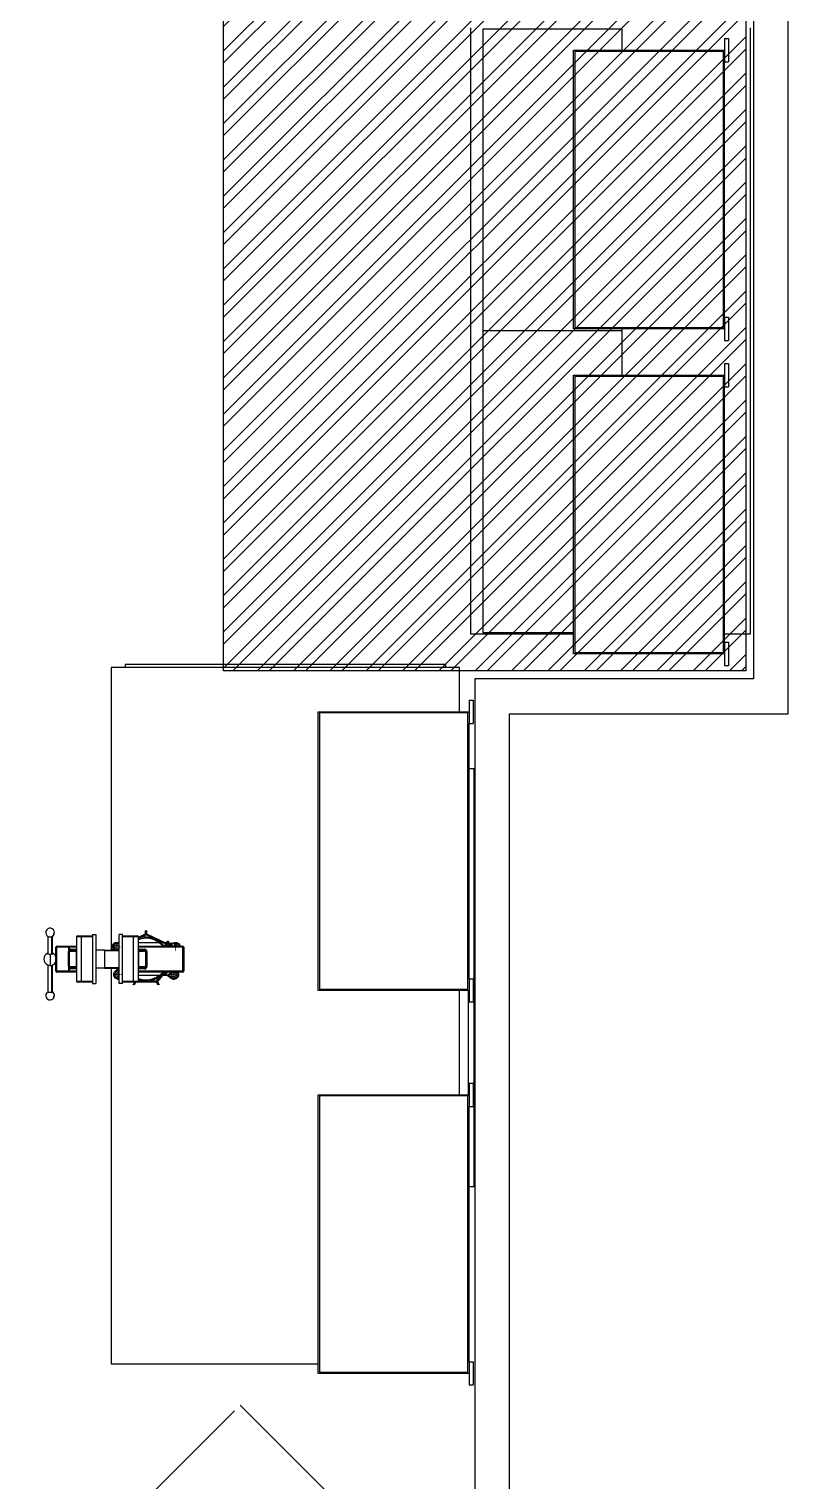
# Model space of a CAD drawing. Header units: inches. Extents: x -302 to 697, y -204 to 171.
# Drawn here: x 72.3 to 138.5, y -42.6 to 82.5 of the extents above; entities that cross this region are included whole.
import ezdxf

# ---------------------------------------------------------------- set-up
doc = ezdxf.new("R2010")
doc.units = ezdxf.units.IN
doc.header["$MEASUREMENT"] = 0

# ---------------------------------------------------------------- blocks, each defined once
blk = doc.blocks.new('SW_CENTERMARKSYMBOL_25')
at = {"color": 0, "linetype": 'Continuous', "lineweight": 18}
for p, q in [((-0.2, 0), (-0.2875, 0)), ((0, 0), (-0.1, 0)), ((0, 0.2), (0, 0.2875)), ((0, 0), (0, 0.1)), ((0, 0), (0, -0.1)), ((0, 0), (0.1, 0)), ((0.2, 0), (0.2875, 0)), ((0, -0.2), (0, -0.2875))]:
    blk.add_line(p, q, dxfattribs=at)
blk = doc.blocks.new('SW_CENTERMARKSYMBOL_26')
at = {"color": 0, "linetype": 'Continuous', "lineweight": 18}
for p, q in [((-0.2, 0), (-0.2875, 0)), ((0, 0), (-0.1, 0)), ((0, 0.2), (0, 0.2875)), ((0, 0), (0, 0.1)), ((0, 0), (0, -0.1)), ((0, 0), (0.1, 0)), ((0.2, 0), (0.2875, 0)), ((0, -0.2), (0, -0.2875))]:
    blk.add_line(p, q, dxfattribs=at)
blk = doc.blocks.new('SW_CENTERMARKSYMBOL_27')
at = {"color": 0, "linetype": 'Continuous', "lineweight": 18}
for p, q in [((-0.2, 0), (-0.2875, 0)), ((0, 0), (-0.1, 0)), ((0, 0.2), (0, 0.2875)), ((0, 0), (0, 0.1)), ((0, 0), (0, -0.1)), ((0, 0), (0.1, 0)), ((0.2, 0), (0.2875, 0)), ((0, -0.2), (0, -0.2875))]:
    blk.add_line(p, q, dxfattribs=at)
blk = doc.blocks.new('SW_CENTERMARKSYMBOL_28')
at = {"color": 0, "linetype": 'Continuous', "lineweight": 18}
for p, q in [((-0.2, 0), (-0.2875, 0)), ((0, 0), (-0.1, 0)), ((0, 0.2), (0, 0.2875)), ((0, 0), (0, 0.1)), ((0, 0), (0, -0.1)), ((0, 0), (0.1, 0)), ((0.2, 0), (0.2875, 0)), ((0, -0.2), (0, -0.2875))]:
    blk.add_line(p, q, dxfattribs=at)
blk = doc.blocks.new('sharp-lmv-42-plan')
at = {"color": 18, "true_color": 0x000000}
for p, q in [((-148.56, -64.21), (-62.13, -64.21)), ((-61.43, -64.21), (-61.43, -132.13))]:
    blk.add_line(p, q, dxfattribs=at)

msp = doc.modelspace()

# ---------------------------------------------------------------- hatches: boundary and pattern name
h = msp.add_hatch()
h.set_pattern_fill('ANSI32', color=5, scale=5.9)
h.set_pattern_definition([(45, (-92.8467, 30.1169), (-1.564474, 1.564474), []), (45, (-91.8037, 30.1169), (-1.564474, 1.564474), [])])
h.paths.add_polyline_path([(89.05, 27.18), (134.05, 27.18), (134.05, 104.18), (89.05, 104.18)])

# ---------------------------------------------------------------- linework, layer by layer
at = {"color": 7, "linetype": 'Continuous', "lineweight": 25}
for p, q in [((137.69, 23.48), (137.69, 133.48)), ((134.69, 130.48), (134.69, 26.48)), ((110.34, 82.58), (110.34, 30.38)), ((134.43, 30.38), (134.43, 82.58)), ((111.39, 82.48), (111.39, 56.48)), ((123.39, 82.48), (111.39, 82.48)), ((123.39, 80.65), (123.39, 82.48)), ((132.21, 81.65), (132.56, 81.65)), ((132.21, 81.65), (132.21, 79.65)), ((132.56, 81.65), (132.56, 79.65)), ((119.21, 56.65), (119.21, 80.65)), ((119.21, 80.65), (132.21, 80.65)), ((119.31, 80.55), (119.31, 56.75)), ((132.11, 80.55), (119.31, 80.55)), ((132.11, 56.75), (132.11, 80.55)), ((132.21, 57.65), (132.21, 79.65)), ((132.21, 79.65), (132.56, 79.65)), ((132.21, 57.65), (132.56, 57.65)), ((132.21, 57.65), (132.21, 55.65)), ((132.56, 57.65), (132.56, 55.65)), ((111.39, 56.48), (111.39, 30.48)), ((123.39, 56.48), (111.39, 56.48)), ((132.21, 56.65), (119.21, 56.65)), ((119.31, 56.75), (132.11, 56.75)), ((123.39, 56.48), (123.39, 56.65)), ((123.39, 52.65), (123.39, 56.48)), ((132.21, 55.65), (132.56, 55.65)), ((119.21, 28.65), (119.21, 52.65)), ((119.21, 52.65), (132.21, 52.65)), ((119.31, 52.55), (119.31, 28.75)), ((132.11, 52.55), (119.31, 52.55)), ((132.11, 28.75), (132.11, 52.55)), ((132.21, 53.65), (132.56, 53.65)), ((132.21, 53.65), (132.21, 51.65)), ((132.56, 53.65), (132.56, 51.65)), ((132.21, 29.65), (132.21, 51.65)), ((132.21, 51.65), (132.56, 51.65)), ((110.34, 30.38), (119.21, 30.38)), ((111.39, 30.48), (119.21, 30.48)), ((132.21, 30.38), (134.43, 30.38)), ((132.21, 29.65), (132.56, 29.65)), ((132.21, 29.65), (132.21, 27.65)), ((132.56, 29.65), (132.56, 27.65)), ((108.2, 27.73), (80.57, 27.73)), ((80.57, 27.73), (80.57, 27.48)), ((108.2, 27.48), (108.2, 27.73)), ((132.21, 28.65), (119.21, 28.65)), ((119.31, 28.75), (132.11, 28.75)), ((132.21, 27.65), (132.56, 27.65)), ((79.39, 27.48), (79.39, 3.12)), ((109.39, 27.48), (79.39, 27.48)), ((109.39, 23.65), (109.39, 27.48)), ((110.69, 26.48), (110.69, -119.52)), ((134.69, 26.48), (110.69, 26.48)), ((110.21, 24.65), (110.21, 22.65)), ((110.21, 24.65), (110.56, 24.65)), ((110.56, 24.65), (110.56, 22.65)), ((97.21, -0.35), (97.21, 23.65)), ((97.21, 23.65), (110.21, 23.65)), ((97.31, 23.55), (97.31, -0.25)), ((110.11, 23.55), (97.31, 23.55)), ((110.11, -0.25), (110.11, 23.55)), ((110.21, 0.65), (110.21, 22.65)), ((110.21, 22.65), (110.56, 22.65)), ((113.69, 23.48), (137.69, 23.48)), ((113.69, -122.52), (113.69, 23.48)), ((110.64, 18.73), (110.21, 18.73)), ((110.64, -17.27), (110.64, 18.73)), ((73.93, 4.31), (73.93, 2.77)), ((74.31, 2.77), (74.31, 4.31)), ((76.39, 4.25), (76.39, 3.05)), ((76.49, 4.35), (76.81, 4.35)), ((76.81, 4.25), (76.81, 4.35)), ((76.81, 4.35), (77.76, 4.35)), ((76.81, 0.45), (76.81, 4.25)), ((77.76, 4.25), (76.81, 4.25)), ((77.76, 4.45), (78.06, 4.45)), ((77.76, 4.45), (77.76, 0.25)), ((78.06, 4.45), (78.06, 0.25)), ((79.93, 3.67), (79.95, 3.77)), ((80.36, 4.45), (80.06, 4.45)), ((80.06, 0.25), (80.06, 4.45)), ((80.36, 0.25), (80.36, 4.45)), ((80.36, 4.35), (81.31, 4.35)), ((81.31, 4.25), (80.36, 4.25)), ((81.31, 4.35), (81.64, 4.35)), ((81.31, 4.35), (81.31, 4.25)), ((81.31, 0.45), (81.31, 4.25)), ((81.74, 3.05), (81.74, 4.25)), ((82.34, 4.52), (82.39, 4.43)), ((82.43, 4.52), (82.39, 4.43)), ((82.43, 4.52), (84.06, 3.74)), ((83.53, 3.85), (83.47, 3.77)), ((84.56, 3.71), (84.82, 3.77)), ((84.84, 3.67), (84.82, 3.77)), ((74.12, 2.75), (74.12, 1.81)), ((74.61, 1.32), (74.61, 3.37)), ((74.61, 3.37), (74.67, 3.37)), ((74.67, 3.37), (74.67, 1.32)), ((75.72, 3.37), (74.67, 3.37)), ((74.71, 3.47), (75.76, 3.47)), ((75.7, 3), (75.75, 3)), ((75.7, 1.7), (75.7, 3)), ((75.72, 3.08), (75.72, 3.37)), ((75.76, 3.37), (75.72, 3.37)), ((75.75, 3), (75.75, 1.7)), ((76.38, 3), (75.75, 3)), ((75.76, 3.37), (75.76, 3.47)), ((75.76, 3.47), (76.39, 3.47)), ((75.76, 3.37), (75.76, 3.16)), ((75.76, 3.16), (75.81, 3.08)), ((75.88, 3.1), (75.88, 3.2)), ((75.88, 3.1), (76.38, 3.1)), ((76.38, 3.1), (76.39, 3.1)), ((76.38, 1.7), (76.38, 3)), ((76.38, 3), (76.39, 3)), ((76.39, 3), (76.39, 1.7)), ((78.79, 3.12), (78.06, 3.12)), ((78.79, 3.12), (78.79, 1.57)), ((78.79, 3.12), (78.99, 3.12)), ((80.06, 3.07), (78.79, 3.07)), ((78.99, 3.07), (78.99, 3.12)), ((78.99, 3.12), (80.06, 3.12)), ((79.5, 3.18), (79.54, 3.13)), ((79.54, 3.13), (79.54, 3.14)), ((79.54, 3.13), (79.55, 3.12)), ((81.74, 3.47), (85.54, 3.47)), ((81.74, 3.1), (81.74, 3.1)), ((81.74, 3.1), (82.24, 3.1)), ((81.74, 1.7), (81.74, 3)), ((81.74, 3), (81.74, 1.7)), ((81.74, 3), (81.74, 3)), ((82.36, 3), (81.74, 3)), ((82.24, 3.1), (82.24, 3.2)), ((82.36, 1.7), (82.36, 3)), ((82.36, 3), (82.46, 3)), ((82.46, 3), (82.46, 1.7)), ((84.06, 3.74), (84.02, 3.65)), ((84.12, 3.67), (84.02, 3.65)), ((84.05, 3.51), (84.02, 3.65)), ((84.15, 3.53), (84.05, 3.51)), ((84.12, 3.67), (84.15, 3.53)), ((84.15, 3.53), (84.31, 3.72)), ((84.56, 3.71), (84.58, 3.61)), ((84.84, 3.67), (84.58, 3.61)), ((85.54, 3.37), (85.54, 3.47)), ((85.54, 1.32), (85.54, 3.37)), ((85.64, 3.37), (85.54, 3.37)), ((85.64, 3.37), (85.64, 1.32)), ((73.93, 1.83), (73.93, -0.49)), ((74.31, -0.49), (74.31, 1.83)), ((74.61, 1.32), (74.67, 1.32)), ((74.67, 1.32), (75.72, 1.32)), ((75.7, 1.7), (75.75, 1.7)), ((75.72, 1.32), (75.72, 1.61)), ((75.72, 1.32), (75.76, 1.32)), ((75.75, 1.7), (76.38, 1.7)), ((75.76, 1.53), (75.81, 1.62)), ((75.76, 1.53), (75.76, 1.32)), ((75.76, 1.22), (75.76, 1.32)), ((76.38, 1.6), (75.88, 1.6)), ((75.88, 1.5), (75.88, 1.6)), ((76.38, 1.7), (76.39, 1.7)), ((76.38, 1.6), (76.39, 1.6)), ((76.39, 1.65), (76.39, 0.45)), ((78.79, 1.57), (78.06, 1.57)), ((78.79, 1.62), (80.06, 1.62)), ((78.79, 1.57), (78.99, 1.57)), ((78.99, 1.62), (78.99, 1.57)), ((78.99, 1.57), (80.06, 1.57)), ((79.39, 1.57), (79.39, -32.52)), ((79.76, 1.33), (79.97, 1.5)), ((79.82, 1.25), (79.76, 1.33)), ((80.03, 1.42), (79.82, 1.25)), ((80.03, 1.42), (79.97, 1.5)), ((81.74, 1.7), (81.74, 1.7)), ((81.74, 1.7), (82.36, 1.7)), ((81.74, 0.45), (81.74, 1.65)), ((81.74, 1.6), (81.74, 1.6)), ((82.24, 1.6), (81.74, 1.6)), ((82.24, 1.5), (82.24, 1.6)), ((82.46, 1.7), (82.36, 1.7)), ((85.54, 1.22), (85.54, 1.32)), ((85.54, 1.32), (85.64, 1.32)), ((75.76, 1.22), (74.71, 1.22)), ((76.39, 1.22), (75.76, 1.22)), ((76.81, 0.35), (76.49, 0.35)), ((76.81, 0.35), (76.81, 0.45)), ((76.81, 0.45), (77.76, 0.45)), ((77.76, 0.35), (76.81, 0.35)), ((77.76, 0.25), (78.06, 0.25)), ((79.94, 0.61), (79.99, 0.61)), ((79.99, 0.61), (80.06, 0.62)), ((80, 0.61), (79.99, 0.61)), ((80.36, 0.25), (80.06, 0.25)), ((80.36, 0.45), (81.31, 0.45)), ((81.31, 0.35), (80.36, 0.35)), ((81.31, 0.45), (81.31, 0.35)), ((81.64, 0.35), (81.31, 0.35)), ((85.54, 1.22), (81.74, 1.22)), ((83.29, 0.46), (83.72, 1)), ((83.29, 0.46), (83.37, 0.4)), ((83.29, 0.46), (83.29, 0.36)), ((83.8, 0.94), (83.37, 0.4)), ((83.53, 0.84), (83.47, 0.92)), ((83.72, 1), (83.8, 0.94)), ((84.05, 0.94), (83.8, 0.94)), ((83.88, 0.97), (83.92, 0.97)), ((84.01, 0.98), (83.95, 1.06)), ((83.95, 0.96), (84.2, 0.96)), ((84.01, 0.98), (84.27, 0.98)), ((84.18, 0.96), (84.2, 0.96)), ((84.31, 0.87), (84.53, 0.7)), ((84.38, 0.95), (84.59, 0.77)), ((84.78, 0.61), (84.83, 0.61)), ((110.21, 0.65), (110.56, 0.65)), ((110.21, 0.65), (110.21, -1.35)), ((110.56, 0.65), (110.56, -1.35)), ((110.21, -0.35), (97.21, -0.35)), ((97.31, -0.25), (110.11, -0.25)), ((109.39, -9.35), (109.39, -0.35)), ((110.14, -9.35), (110.14, -0.35)), ((110.21, -1.35), (110.56, -1.35)), ((110.21, -8.35), (110.56, -8.35)), ((110.21, -8.35), (110.21, -10.35)), ((110.56, -8.35), (110.56, -10.35)), ((97.21, -33.35), (97.21, -9.35)), ((97.21, -9.35), (110.21, -9.35)), ((97.31, -9.45), (97.31, -33.25)), ((110.11, -9.45), (97.31, -9.45)), ((110.11, -33.25), (110.11, -9.45)), ((110.21, -32.35), (110.21, -10.35)), ((110.21, -10.35), (110.56, -10.35)), ((110.64, -17.27), (110.21, -17.27)), ((79.39, -32.52), (97.21, -32.52)), ((110.21, -32.35), (110.56, -32.35)), ((110.21, -32.35), (110.21, -34.35)), ((110.56, -32.35), (110.56, -34.35)), ((110.21, -33.35), (97.21, -33.35)), ((97.31, -33.25), (110.11, -33.25)), ((110.21, -34.35), (110.56, -34.35))]:
    msp.add_line(p, q, dxfattribs=at)
at = {"color": 8, "linetype": 'Continuous', "lineweight": 25}
for p, q in [((74.28, 2.76), (74.28, 4.29)), ((76.81, 4.25), (76.39, 4.25)), ((79.95, 3.77), (80.06, 3.74)), ((81.74, 4.25), (81.31, 4.25)), ((81.74, 4.23), (82.34, 4.52)), ((82.39, 4.43), (81.74, 4.12)), ((81.74, 3.77), (83.47, 3.77)), ((82.34, 4.52), (82.34, 4.82)), ((83.05, 4.12), (82.39, 4.43)), ((82.43, 4.82), (82.43, 4.52)), ((84.02, 3.65), (83.36, 3.97)), ((84.06, 3.74), (84.29, 3.92)), ((84.35, 3.85), (84.12, 3.67)), ((84.32, 3.75), (84.36, 3.8)), ((76.39, 3.37), (75.76, 3.37)), ((75.88, 3.2), (76.39, 3.2)), ((80.06, 3.64), (79.93, 3.67)), ((85.54, 3.37), (81.74, 3.37)), ((81.74, 3.2), (82.24, 3.2)), ((84.4, 3.65), (84.26, 3.47)), ((84.48, 3.59), (84.38, 3.47)), ((84.48, 3.73), (84.44, 3.68)), ((84.53, 3.47), (84.48, 3.59)), ((84.58, 3.61), (84.63, 3.47)), ((74.28, -0.52), (74.28, 1.82)), ((75.76, 1.32), (76.39, 1.32)), ((76.39, 1.5), (75.88, 1.5)), ((80.06, 1.37), (80.03, 1.42)), ((82.24, 1.5), (81.74, 1.5)), ((81.74, 1.32), (85.54, 1.32)), ((76.39, 0.45), (76.81, 0.45)), ((81.28, 0.14), (81.38, 0.35)), ((81.31, 0.45), (81.74, 0.45)), ((81.47, 0.35), (81.35, 0.1)), ((83.29, 0.36), (81.7, 0.36)), ((83.47, 0.92), (81.74, 0.92)), ((81.74, 0.46), (82.21, 0.46)), ((82.56, 0.46), (83.29, 0.46)), ((83.42, 0.1), (83.29, 0.36)), ((83.37, 0.4), (83.5, 0.14)), ((83.95, 1.06), (83.92, 0.97)), ((84.13, 0.93), (84.07, 0.93)), ((84.2, 0.95), (84.21, 0.94)), ((84.31, 0.87), (84.38, 0.95)), ((84.59, 0.77), (84.53, 0.7))]:
    msp.add_line(p, q, dxfattribs=at)
at = {"color": 5}
msp.add_lwpolyline([(89.05, 27.18), (89.05, 104.18), (134.05, 104.18), (134.05, 27.18), (89.05, 27.18)], dxfattribs=at)
at = {"color": 7, "linetype": 'Continuous', "lineweight": 25, "flags": 128}
for points in [[(74.12, 2.75), (74.06, 2.75), (74.01, 2.76), (73.96, 2.77), (73.92, 2.78), (73.89, 2.79), (73.87, 2.81), (73.87, 2.83), (73.89, 2.84), (73.92, 2.86), (73.93, 2.86)], [(74.31, 2.86), (74.33, 2.86), (74.36, 2.84), (74.37, 2.83), (74.37, 2.81), (74.36, 2.79), (74.33, 2.78), (74.29, 2.77), (74.24, 2.76), (74.18, 2.75), (74.12, 2.75)], [(74.71, 3.47), (74.7, 3.47), (74.7, 3.46), (74.69, 3.45), (74.69, 3.44), (74.68, 3.43), (74.68, 3.41), (74.68, 3.39), (74.67, 3.37)], [(75.72, 3.37), (75.72, 3.39), (75.72, 3.41), (75.73, 3.43), (75.73, 3.44), (75.74, 3.45), (75.74, 3.46), (75.75, 3.47), (75.76, 3.47)], [(74.71, 1.22), (74.7, 1.22), (74.7, 1.23), (74.69, 1.24), (74.69, 1.25), (74.68, 1.27), (74.68, 1.28), (74.68, 1.3), (74.67, 1.32)], [(75.76, 1.22), (75.75, 1.22), (75.74, 1.23), (75.74, 1.24), (75.73, 1.25), (75.73, 1.27), (75.72, 1.28), (75.72, 1.3), (75.72, 1.32)], [(74.28, -0.52), (74.25, -0.53), (74.21, -0.54), (74.16, -0.54), (74.11, -0.54), (74.06, -0.54), (74.01, -0.53), (73.98, -0.52), (73.95, -0.51), (73.94, -0.5), (73.93, -0.49)], [(74.31, -0.49), (74.31, -0.49), (74.3, -0.5), (74.28, -0.52)]]:
    msp.add_lwpolyline(points, dxfattribs=at)
at = {"color": 7, "linetype": 'Continuous', "lineweight": 25}
for centre, radius in [((79.86, 3.37), 0.188), ((84.76, 1.01), 0.187)]:
    msp.add_circle(centre, radius, dxfattribs=at)
for centre, radius, start, end in [((74.12, 4.63), 0.375, 0, 244.1811), ((74.12, 4.76), 0.496, 250.6947, 288.717), ((74.13, 4.56), 0.307, 298.6102, 2.9605), ((74.12, 4.63), 0.375, 295.8189, 0), ((76.49, 4.25), 0.1, 90, 180), ((81.64, 4.25), 0.1, 0, 90), ((82.39, 2.35), 1.89, 52.7583, 110.1156), ((82.39, 4.43), 0.101, 64.8435, 115.1565), ((74.12, 2.35), 0.55, 112.2036, 247.7964), ((74.12, 2.35), 0.55, 27.0357, 67.7964), ((74.71, 3.37), 0.1, 90, 180), ((75.63, 2.92), 0.179, 39.1681, 59.445), ((83.82, 3.46), 0.0738, 42.3513, 109.2707), ((83.84, 3.44), 0.0712, 49.7014, 108.047), ((84.02, 3.65), 0.101, 13.4149, 63.7279), ((84.4, 3.75), 0.101, 193.8467, 265.4187), ((84.42, 3.78), 0.101, 193.7894, 281.7221), ((84.39, 3.55), 0.101, 25.9976, 85.4), ((84.91, 3.37), 0.188, 90, 147.2577), ((84.91, 3.37), 0.188, 32.7423, 90), ((85.54, 3.37), 0.1, 0, 90), ((74.1, 2.38), 0.575, 251.1874, 272.2221), ((74.15, 2.35), 0.549, 267.2634, 289.3271), ((74.12, 2.35), 0.55, 292.2036, 332.9643), ((74.71, 1.32), 0.1, 180, 270), ((75.63, 1.77), 0.179, 300.555, 320.8319), ((85.54, 1.32), 0.1, 270, 0), ((76.49, 0.45), 0.1, 180, 270), ((80.01, 1.01), 0.187, 74.5086, 285.4914), ((81.64, 0.45), 0.1, 270, 0), ((82.39, 2.35), 1.89, 249.8844, 270), ((82.39, 2.35), 1.89, 270, 307.2417), ((83.29, 0.47), 0.101, 270.5578, 320.8708), ((83.82, 1.23), 0.0738, 250.7291, 317.6504), ((83.84, 1.25), 0.0712, 251.953, 310.2986), ((83.95, 1.06), 0.1, 249.3689, 270), ((74.12, -0.8), 0.375, 120, 293.9372), ((74.12, -0.8), 0.375, 293.9372, 0), ((74.12, -0.8), 0.375, 0, 60)]:
    msp.add_arc(centre, radius, start, end, dxfattribs=at)
at = {"color": 8, "linetype": 'Continuous', "lineweight": 25}
for centre, radius, start, end in [((82.39, 2.35), 1.79, 52.7583, 111.2925), ((82.39, 2.35), 1.79, 248.7075, 307.2417), ((83.95, 1.06), 0.0975, 270.0499, 310.1208), ((84.13, 0.88), 0.0988, 120.1931, 142.3549), ((84.15, 0.87), 0.0985, 109.3125, 142.3885), ((84.2, 1.06), 0.0975, 270.0499, 310.1208), ((74.14, -0.87), 0.304, 296.5792, 3.3084)]:
    msp.add_arc(centre, radius, start, end, dxfattribs=at)
at = {"color": 7, "linetype": 'Continuous', "lineweight": 25}
for centre, major_axis, ratio, start_param, end_param in [((75.95, 3), (0.254, 0), 0.787556, 2.717659, 3.141593), ((75.88, 3), (-0.215, 0), 0.932266, 4.712389, 5.344834), ((82.24, 3), (-0.215, 0), 0.932266, 3.141593, 4.712389), ((75.95, 1.7), (0.254, 0), 0.787556, 3.141593, 3.565527), ((75.88, 1.7), (0.215, 0), 0.932266, 4.079944, 4.712389), ((82.24, 1.7), (0.215, 0), 0.932266, 4.712389, 6.283185), ((83.88, 0.87), (-0.203, 0), 0.984225, 4.347034, 5.617724)]:
    msp.add_ellipse(centre, major_axis=major_axis, ratio=ratio, start_param=start_param, end_param=end_param, dxfattribs=at)
at = {"color": 8, "linetype": 'Continuous', "lineweight": 25}
msp.add_ellipse((84.25, 3.55), major_axis=(-0.127, -0.159), ratio=0.984225, start_param=5.617724, end_param=5.798778, dxfattribs=at)
for points, knots in [([(79.54, 3.14), (79.53, 3.15), (79.5, 3.18), (79.47, 3.24), (79.45, 3.32), (79.45, 3.4), (79.46, 3.47), (79.49, 3.55), (79.52, 3.62), (79.58, 3.67), (79.64, 3.72), (79.71, 3.76), (79.79, 3.78), (79.86, 3.78), (79.91, 3.78), (79.93, 3.77), (79.94, 3.77)], [0, 0, 0, 0, 0.047392, 0.126981, 0.206744, 0.286378, 0.365634, 0.445137, 0.524138, 0.603426, 0.682544, 0.761586, 0.840975, 0.929546, 0.968925, 1, 1, 1, 1]), ([(84.83, 3.77), (84.84, 3.77), (84.86, 3.78), (84.89, 3.78), (84.93, 3.78), (84.99, 3.78), (85.06, 3.76), (85.13, 3.72), (85.2, 3.68), (85.25, 3.62), (85.29, 3.55), (85.31, 3.5), (85.31, 3.47), (85.31, 3.47)], [0, 0, 0, 0, 0.043957, 0.078245, 0.139279, 0.249315, 0.373071, 0.497648, 0.621552, 0.74601, 0.870259, 0.994701, 1, 1, 1, 1]), ([(76.39, 3.05), (76.39, 3.04), (76.39, 3.04), (76.39, 3.02), (76.39, 3), (76.39, 3)], [0, 0, 0, 0, 0.157407, 0.576383, 1, 1, 1, 1]), ([(79.93, 3.67), (79.89, 3.68), (79.81, 3.69), (79.7, 3.65), (79.61, 3.57), (79.55, 3.46), (79.55, 3.34), (79.59, 3.22), (79.65, 3.15), (79.7, 3.13), (79.72, 3.12)], [0, 0, 0, 0, 0.13528, 0.270269, 0.405401, 0.54041, 0.675283, 0.810114, 0.945018, 1, 1, 1, 1]), ([(81.74, 3), (81.74, 3), (81.74, 3.02), (81.74, 3.04), (81.74, 3.04), (81.74, 3.05)], [0, 0, 0, 0, 0.422716, 0.842998, 1, 1, 1, 1]), ([(84.15, 3.53), (84.15, 3.52), (84.16, 3.5), (84.17, 3.48), (84.18, 3.47), (84.19, 3.47)], [0, 0, 0, 0, 0.465792, 0.925704, 1, 1, 1, 1]), ([(85.21, 3.47), (85.19, 3.5), (85.17, 3.57), (85.09, 3.64), (85, 3.68), (84.92, 3.69), (84.87, 3.68), (84.84, 3.67)], [0, 0, 0, 0, 0.224658, 0.482605, 0.655098, 0.827783, 1, 1, 1, 1]), ([(76.39, 1.7), (76.39, 1.69), (76.39, 1.67), (76.39, 1.66), (76.39, 1.65), (76.39, 1.65)], [0, 0, 0, 0, 0.422716, 0.842998, 1, 1, 1, 1]), ([(79.99, 0.61), (79.98, 0.61), (79.94, 0.61), (79.87, 0.63), (79.8, 0.66), (79.73, 0.7), (79.68, 0.76), (79.64, 0.83), (79.61, 0.9), (79.6, 0.98), (79.6, 1.06), (79.61, 1.13), (79.65, 1.21), (79.68, 1.26), (79.72, 1.3), (79.74, 1.32), (79.75, 1.32)], [0, 0, 0, 0, 0.047392, 0.126981, 0.206744, 0.286378, 0.365634, 0.445137, 0.524138, 0.603426, 0.682544, 0.761586, 0.840975, 0.929546, 0.968925, 1, 1, 1, 1]), ([(79.82, 1.25), (79.79, 1.22), (79.73, 1.17), (79.69, 1.05), (79.7, 0.93), (79.75, 0.82), (79.84, 0.74), (79.95, 0.7), (80.03, 0.71), (80.06, 0.72)], [0, 0, 0, 0, 0.145271, 0.290229, 0.435341, 0.580321, 0.725155, 0.869945, 1, 1, 1, 1]), ([(80.06, 1.45), (80.06, 1.45), (80.05, 1.44), (80.04, 1.43), (80.03, 1.42)], [0, 0, 0, 0, 0.231163, 1, 1, 1, 1]), ([(81.74, 1.65), (81.74, 1.65), (81.74, 1.66), (81.74, 1.67), (81.74, 1.69), (81.74, 1.7)], [0, 0, 0, 0, 0.157407, 0.576383, 1, 1, 1, 1]), ([(83.88, 0.97), (83.87, 0.97), (83.85, 0.97), (83.82, 0.96), (83.8, 0.94), (83.8, 0.94)], [0, 0, 0, 0, 0.313935, 0.659904, 1, 1, 1, 1]), ([(83.95, 1.06), (83.99, 1.1), (84.05, 1.15), (84.1, 1.21), (84.11, 1.22)], [0, 0, 0, 0, 0.73903, 1, 1, 1, 1]), ([(84.25, 1.22), (84.24, 1.22), (84.21, 1.17), (84.14, 1.09), (84.05, 1.02), (84.01, 0.98)], [0, 0, 0, 0, 0.029116, 0.512926, 1, 1, 1, 1]), ([(84.27, 0.98), (84.31, 1.02), (84.39, 1.09), (84.46, 1.17), (84.5, 1.22), (84.5, 1.22)], [0, 0, 0, 0, 0.484859, 0.972687, 1, 1, 1, 1]), ([(84.62, 1.22), (84.6, 1.19), (84.53, 1.09), (84.44, 1.01), (84.38, 0.95)], [0, 0, 0, 0, 0.276644, 1, 1, 1, 1]), ([(84.59, 0.77), (84.63, 0.75), (84.7, 0.71), (84.82, 0.7), (84.93, 0.74), (85.02, 0.82), (85.08, 0.93), (85.08, 1.04), (85.06, 1.13), (85.02, 1.19), (85, 1.21), (84.99, 1.22)], [0, 0, 0, 0, 0.131347, 0.262653, 0.393792, 0.524827, 0.655853, 0.786963, 0.874638, 0.962411, 1, 1, 1, 1]), ([(85.12, 1.22), (85.12, 1.22), (85.14, 1.19), (85.16, 1.13), (85.18, 1.06), (85.18, 0.98), (85.16, 0.9), (85.14, 0.83), (85.09, 0.76), (85.04, 0.7), (84.98, 0.66), (84.9, 0.63), (84.84, 0.61), (84.8, 0.61), (84.78, 0.61)], [0, 0, 0, 0, 0.025134, 0.116485, 0.208441, 0.299901, 0.391769, 0.483484, 0.575341, 0.667636, 0.759585, 0.852269, 0.944513, 1, 1, 1, 1])]:
    msp.add_open_spline(points, degree=3, knots=knots, dxfattribs=at)
at = {"color": 7, "linetype": 'Continuous', "lineweight": 25}
for points in [[(79.94, 3.77), (79.94, 3.77), (79.95, 3.77), (79.95, 3.77)], [(84.82, 3.77), (84.83, 3.77), (84.83, 3.77), (84.83, 3.77)], [(79.75, 1.32), (79.75, 1.32), (79.75, 1.33), (79.76, 1.33)], [(82.36, 1.7), (82.36, 1.68), (82.36, 1.66), (82.33, 1.62), (82.29, 1.6), (82.26, 1.6), (82.24, 1.6)]]:
    msp.add_open_spline(points, degree=3, dxfattribs=at)
for points, knots in [([(83.8, 3.53), (83.8, 3.53), (83.79, 3.53), (83.79, 3.54), (83.78, 3.54), (83.77, 3.55), (83.77, 3.56), (83.76, 3.56), (83.75, 3.57), (83.75, 3.58), (83.74, 3.58), (83.73, 3.59), (83.72, 3.6), (83.71, 3.61), (83.7, 3.61), (83.69, 3.62), (83.68, 3.63), (83.67, 3.64), (83.66, 3.64), (83.65, 3.66), (83.63, 3.67), (83.6, 3.69), (83.57, 3.71), (83.54, 3.73), (83.5, 3.75), (83.48, 3.76), (83.47, 3.77)], [0, 0, 0, 0, 0.024837, 0.04997, 0.075413, 0.101177, 0.127277, 0.153723, 0.180528, 0.207703, 0.235257, 0.263202, 0.291547, 0.320302, 0.349475, 0.379075, 0.40911, 0.439589, 0.470519, 0.501906, 0.577488, 0.655952, 0.737373, 0.821816, 0.909341, 1, 1, 1, 1]), ([(83.53, 3.85), (83.57, 3.82), (83.6, 3.8), (83.67, 3.74), (83.7, 3.71), (83.74, 3.66), (83.76, 3.65), (83.78, 3.62), (83.8, 3.6), (83.82, 3.57), (83.84, 3.56), (83.86, 3.53), (83.87, 3.52), (83.88, 3.51)], [0, 0, 0, 0, 0.25, 0.25, 0.5, 0.5, 0.625, 0.625, 0.75, 0.75, 0.875, 0.875, 1, 1, 1, 1]), ([(75.76, 3.16), (75.75, 3.15), (75.74, 3.13), (75.73, 3.11), (75.72, 3.09), (75.72, 3.08)], [0, 0, 0, 0, 0.5, 0.5, 1, 1, 1, 1]), ([(75.77, 3.04), (75.77, 3.04), (75.76, 3.03), (75.76, 3.03), (75.76, 3.02), (75.76, 3.02), (75.76, 3.01), (75.75, 3.01), (75.75, 3.01), (75.75, 3), (75.75, 3), (75.75, 3)], [0, 0, 0, 0, 0.127362, 0.24947, 0.366749, 0.479682, 0.588809, 0.694727, 0.79809, 0.8996, 1, 1, 1, 1]), ([(75.81, 3.08), (75.81, 3.08), (75.81, 3.07), (75.8, 3.07), (75.8, 3.07), (75.79, 3.06), (75.79, 3.06), (75.78, 3.05), (75.78, 3.05), (75.77, 3.04), (75.77, 3.04), (75.77, 3.04)], [0, 0, 0, 0, 0.078315, 0.161667, 0.250126, 0.364659, 0.498851, 0.623724, 0.749168, 0.877823, 1, 1, 1, 1]), ([(75.88, 3.1), (75.88, 3.1), (75.88, 3.1), (75.87, 3.1), (75.86, 3.09), (75.85, 3.09), (75.84, 3.09), (75.83, 3.09), (75.82, 3.08), (75.81, 3.08), (75.81, 3.08)], [0, 0, 0, 0, 0.104246, 0.189476, 0.255688, 0.389665, 0.50899, 0.686693, 0.850329, 1, 1, 1, 1]), ([(76.38, 3.1), (76.38, 3.1), (76.37, 3.1), (76.37, 3.09), (76.37, 3.09), (76.36, 3.09), (76.36, 3.08), (76.36, 3.08), (76.36, 3.07), (76.37, 3.06), (76.37, 3.04), (76.37, 3.03), (76.38, 3.03), (76.38, 3.02), (76.38, 3.01), (76.38, 3), (76.38, 3)], [0, 0, 0, 0, 0.125, 0.125, 0.25, 0.25, 0.375, 0.375, 0.5, 0.625, 0.75, 0.75, 0.875, 0.875, 0.9375, 1, 1, 1, 1]), ([(81.74, 3), (81.74, 3), (81.74, 3.01), (81.75, 3.02), (81.75, 3.03), (81.75, 3.04), (81.75, 3.04), (81.76, 3.05), (81.76, 3.06), (81.76, 3.07), (81.76, 3.08), (81.76, 3.09), (81.75, 3.09), (81.75, 3.1), (81.74, 3.1)], [0, 0, 0, 0, 0.125, 0.125, 0.1875, 0.25, 0.25, 0.375, 0.375, 0.5, 0.625, 0.75, 0.875, 1, 1, 1, 1]), ([(82.36, 3), (82.36, 3), (82.36, 3), (82.36, 3.01), (82.36, 3.01), (82.36, 3.02), (82.36, 3.02), (82.36, 3.03), (82.35, 3.04), (82.34, 3.05), (82.33, 3.07), (82.31, 3.08), (82.29, 3.09), (82.28, 3.09), (82.27, 3.09), (82.25, 3.1), (82.25, 3.1), (82.24, 3.1)], [0, 0, 0, 0, 0.031095, 0.062366, 0.09387, 0.125664, 0.157803, 0.190339, 0.223323, 0.337722, 0.462797, 0.584564, 0.724082, 0.788513, 0.86106, 0.918872, 1, 1, 1, 1]), ([(83.82, 3.51), (83.82, 3.51), (83.81, 3.51), (83.81, 3.52), (83.8, 3.52), (83.8, 3.53), (83.8, 3.53)], [0, 0, 0, 0, 0.275584, 0.499971, 0.761991, 1, 1, 1, 1]), ([(83.96, 3.47), (83.95, 3.47), (83.95, 3.47), (83.94, 3.47), (83.93, 3.47), (83.92, 3.47), (83.91, 3.47), (83.9, 3.48), (83.88, 3.48), (83.87, 3.49), (83.85, 3.49), (83.84, 3.5), (83.83, 3.5), (83.82, 3.51), (83.82, 3.51)], [0, 0, 0, 0, 0.063626, 0.120507, 0.170644, 0.214035, 0.250681, 0.383525, 0.501152, 0.630843, 0.750033, 0.837558, 0.920868, 1, 1, 1, 1]), ([(83.88, 3.51), (83.88, 3.51), (83.88, 3.5), (83.88, 3.5), (83.88, 3.5), (83.89, 3.5), (83.89, 3.5)], [0, 0, 0, 0, 0.24509, 0.492565, 0.74366, 1, 1, 1, 1]), ([(83.89, 3.5), (83.89, 3.5), (83.89, 3.49), (83.9, 3.49), (83.9, 3.49), (83.91, 3.48), (83.91, 3.48), (83.92, 3.48), (83.93, 3.47), (83.94, 3.47), (83.95, 3.47), (83.95, 3.47), (83.96, 3.47)], [0, 0, 0, 0, 0.072065, 0.148598, 0.229607, 0.315096, 0.405071, 0.499534, 0.616962, 0.749731, 0.853818, 1, 1, 1, 1]), ([(84.31, 3.72), (84.31, 3.73), (84.31, 3.73), (84.31, 3.73), (84.31, 3.74), (84.32, 3.74), (84.32, 3.75), (84.32, 3.75)], [0, 0, 0, 0, 0.25, 0.25, 0.5, 0.5, 1, 1, 1, 1]), ([(84.44, 3.68), (84.44, 3.68), (84.43, 3.67), (84.43, 3.67), (84.42, 3.67), (84.42, 3.66), (84.41, 3.66), (84.41, 3.66), (84.4, 3.65), (84.4, 3.65), (84.4, 3.65), (84.4, 3.65)], [0, 0, 0, 0, 0.09488, 0.192554, 0.292292, 0.39425, 0.499303, 0.664524, 0.832996, 0.91594, 1, 1, 1, 1]), ([(84.56, 3.71), (84.55, 3.71), (84.54, 3.7), (84.51, 3.7), (84.5, 3.7), (84.48, 3.69), (84.47, 3.69), (84.46, 3.68), (84.45, 3.68), (84.44, 3.68)], [0, 0, 0, 0, 0.25, 0.25, 0.5, 0.5, 0.75, 0.75, 1, 1, 1, 1]), ([(84.48, 3.59), (84.48, 3.59), (84.48, 3.59), (84.48, 3.6), (84.49, 3.6), (84.49, 3.6), (84.5, 3.6), (84.5, 3.6), (84.51, 3.6), (84.52, 3.61), (84.53, 3.61), (84.54, 3.61), (84.56, 3.61), (84.57, 3.61), (84.58, 3.61)], [0, 0, 0, 0, 0.125, 0.125, 0.25, 0.25, 0.375, 0.375, 0.5, 0.5, 0.625, 0.75, 0.875, 1, 1, 1, 1]), ([(75.72, 1.61), (75.72, 1.6), (75.73, 1.58), (75.74, 1.56), (75.75, 1.54), (75.76, 1.53)], [0, 0, 0, 0, 0.5, 0.5, 1, 1, 1, 1]), ([(75.75, 1.7), (75.75, 1.69), (75.75, 1.69), (75.75, 1.69), (75.75, 1.68), (75.75, 1.68), (75.76, 1.67), (75.76, 1.67), (75.76, 1.67), (75.76, 1.66), (75.76, 1.66), (75.77, 1.66), (75.77, 1.65)], [0, 0, 0, 0, 0.090324, 0.181487, 0.274032, 0.36848, 0.465321, 0.565009, 0.667961, 0.774556, 0.885133, 1, 1, 1, 1]), ([(75.77, 1.65), (75.77, 1.65), (75.77, 1.65), (75.77, 1.65), (75.78, 1.64), (75.78, 1.63), (75.79, 1.63), (75.8, 1.62), (75.81, 1.62), (75.81, 1.62), (75.81, 1.62)], [0, 0, 0, 0, 0.072853, 0.156173, 0.249972, 0.498858, 0.643292, 0.784953, 0.896834, 1, 1, 1, 1]), ([(75.81, 1.62), (75.81, 1.61), (75.82, 1.61), (75.82, 1.61), (75.83, 1.61), (75.84, 1.6), (75.85, 1.6), (75.85, 1.6), (75.86, 1.6), (75.87, 1.6), (75.88, 1.6), (75.88, 1.6)], [0, 0, 0, 0, 0.088138, 0.181291, 0.279484, 0.38274, 0.491077, 0.610369, 0.744358, 0.850776, 1, 1, 1, 1]), ([(76.38, 1.7), (76.38, 1.69), (76.38, 1.68), (76.38, 1.67), (76.37, 1.66), (76.37, 1.66), (76.37, 1.65), (76.37, 1.64), (76.37, 1.63), (76.36, 1.62), (76.36, 1.61), (76.37, 1.6), (76.37, 1.6), (76.38, 1.6), (76.38, 1.6)], [0, 0, 0, 0, 0.125, 0.125, 0.1875, 0.25, 0.25, 0.375, 0.375, 0.5, 0.625, 0.75, 0.875, 1, 1, 1, 1]), ([(80.07, 1.57), (80.05, 1.56), (80.04, 1.55), (80, 1.53), (79.99, 1.51), (79.97, 1.5)], [0, 0, 0, 0, 0.5, 0.5, 1, 1, 1, 1]), ([(81.74, 1.6), (81.75, 1.6), (81.75, 1.6), (81.75, 1.6), (81.76, 1.6), (81.76, 1.61), (81.76, 1.61), (81.76, 1.62), (81.76, 1.62), (81.76, 1.64), (81.75, 1.65), (81.75, 1.66), (81.75, 1.66), (81.75, 1.68), (81.74, 1.68), (81.74, 1.69), (81.74, 1.7)], [0, 0, 0, 0, 0.125, 0.125, 0.25, 0.25, 0.375, 0.375, 0.5, 0.625, 0.75, 0.75, 0.875, 0.875, 0.9375, 1, 1, 1, 1]), ([(83.47, 0.92), (83.48, 0.92), (83.49, 0.93), (83.5, 0.94), (83.52, 0.95), (83.54, 0.96), (83.55, 0.97), (83.57, 0.98), (83.58, 0.99), (83.6, 1), (83.61, 1.01), (83.63, 1.02), (83.64, 1.03), (83.65, 1.04), (83.67, 1.05), (83.69, 1.07), (83.71, 1.08), (83.72, 1.1), (83.74, 1.11), (83.75, 1.12), (83.77, 1.13), (83.78, 1.14), (83.79, 1.15), (83.8, 1.16), (83.8, 1.16)], [0, 0, 0, 0, 0.045951, 0.091105, 0.135469, 0.179048, 0.221851, 0.263884, 0.305155, 0.345673, 0.385445, 0.424481, 0.46279, 0.500384, 0.556267, 0.610699, 0.663723, 0.715387, 0.765743, 0.814847, 0.862757, 0.909539, 0.955262, 1, 1, 1, 1]), ([(83.88, 1.18), (83.88, 1.18), (83.87, 1.18), (83.87, 1.17), (83.86, 1.16), (83.85, 1.15), (83.84, 1.14), (83.83, 1.13), (83.81, 1.1), (83.77, 1.06), (83.73, 1.01), (83.68, 0.96), (83.63, 0.92), (83.59, 0.89), (83.56, 0.86), (83.54, 0.85), (83.53, 0.84)], [0, 0, 0, 0, 0.024637, 0.049452, 0.074469, 0.099713, 0.125207, 0.186781, 0.249741, 0.371737, 0.499635, 0.638584, 0.785329, 0.854997, 0.926524, 1, 1, 1, 1]), ([(83.8, 1.16), (83.8, 1.17), (83.8, 1.17), (83.81, 1.17), (83.81, 1.18), (83.82, 1.18), (83.82, 1.18)], [0, 0, 0, 0, 0.238305, 0.500029, 0.724736, 1, 1, 1, 1]), ([(83.82, 1.18), (83.82, 1.18), (83.83, 1.19), (83.83, 1.19), (83.84, 1.19), (83.85, 1.2), (83.87, 1.21), (83.88, 1.21), (83.9, 1.22), (83.92, 1.22), (83.94, 1.22), (83.95, 1.22), (83.96, 1.22)], [0, 0, 0, 0, 0.059011, 0.120348, 0.184029, 0.250069, 0.369736, 0.500006, 0.617585, 0.749936, 0.853478, 1, 1, 1, 1]), ([(83.89, 1.19), (83.89, 1.19), (83.88, 1.19), (83.88, 1.19), (83.88, 1.18)], [0, 0, 0, 0, 0.501954, 1, 1, 1, 1]), ([(83.96, 1.22), (83.95, 1.22), (83.95, 1.22), (83.95, 1.22), (83.94, 1.22), (83.94, 1.22), (83.93, 1.22), (83.92, 1.21), (83.91, 1.21), (83.9, 1.21), (83.89, 1.2), (83.89, 1.2), (83.89, 1.19)], [0, 0, 0, 0, 0.077636, 0.145187, 0.202652, 0.250032, 0.382856, 0.500007, 0.640159, 0.770197, 0.890138, 1, 1, 1, 1]), ([(84.07, 0.93), (84.07, 0.93), (84.07, 0.93), (84.06, 0.93), (84.06, 0.93), (84.06, 0.94), (84.06, 0.94), (84.05, 0.94)], [0, 0, 0, 0, 0.5, 0.5, 0.75, 0.75, 1, 1, 1, 1]), ([(84.2, 0.96), (84.2, 0.96), (84.2, 0.96), (84.2, 0.95), (84.21, 0.95), (84.23, 0.93), (84.26, 0.92), (84.28, 0.89), (84.3, 0.88), (84.31, 0.87)], [0, 0, 0, 0, 0.066681, 0.193148, 0.330863, 0.48136, 0.642846, 0.816497, 1, 1, 1, 1]), ([(84.21, 0.94), (84.22, 0.94), (84.23, 0.93), (84.25, 0.92), (84.25, 0.92), (84.28, 0.9), (84.3, 0.88), (84.31, 0.87)], [0, 0, 0, 0, 0.25, 0.25, 0.5, 0.5, 1, 1, 1, 1]), ([(84.27, 0.98), (84.27, 0.98), (84.27, 0.98), (84.27, 0.99), (84.27, 0.99), (84.28, 0.99), (84.28, 0.98), (84.28, 0.98), (84.29, 0.98), (84.3, 0.98), (84.31, 0.98), (84.32, 0.97), (84.33, 0.97), (84.34, 0.96), (84.35, 0.96), (84.37, 0.95), (84.37, 0.95), (84.38, 0.95)], [0, 0, 0, 0, 0.037086, 0.076004, 0.116772, 0.159397, 0.203873, 0.250177, 0.308924, 0.375457, 0.500064, 0.625197, 0.690887, 0.750021, 0.839387, 0.922768, 1, 1, 1, 1]), ([(84.53, 0.7), (84.57, 0.67), (84.64, 0.62), (84.73, 0.61), (84.78, 0.61)], [0, 0, 0, 0, 0.499881, 1, 1, 1, 1]), ([(84.78, 0.61), (84.77, 0.61), (84.73, 0.61), (84.67, 0.62), (84.6, 0.65), (84.55, 0.68), (84.53, 0.7)], [0, 0, 0, 0, 0.11819, 0.412366, 0.705476, 1, 1, 1, 1])]:
    msp.add_open_spline(points, degree=3, knots=knots, dxfattribs=at)

# ---------------------------------------------------------------- block references
at = {"color": 7, "linetype": 'Continuous', "lineweight": 0}
for name, p in [('SW_CENTERMARKSYMBOL_25', (79.86, 3.37)), ('SW_CENTERMARKSYMBOL_27', (84.91, 3.37)), ('SW_CENTERMARKSYMBOL_26', (80.01, 1.01)), ('SW_CENTERMARKSYMBOL_28', (84.76, 1.01))]:
    msp.add_blockref(name, p, dxfattribs=at)
at = {"rotation": 45}
msp.add_blockref('sharp-lmv-42-plan', (88.53, 52.76), dxfattribs=at)

doc.saveas('drawing.dxf')
